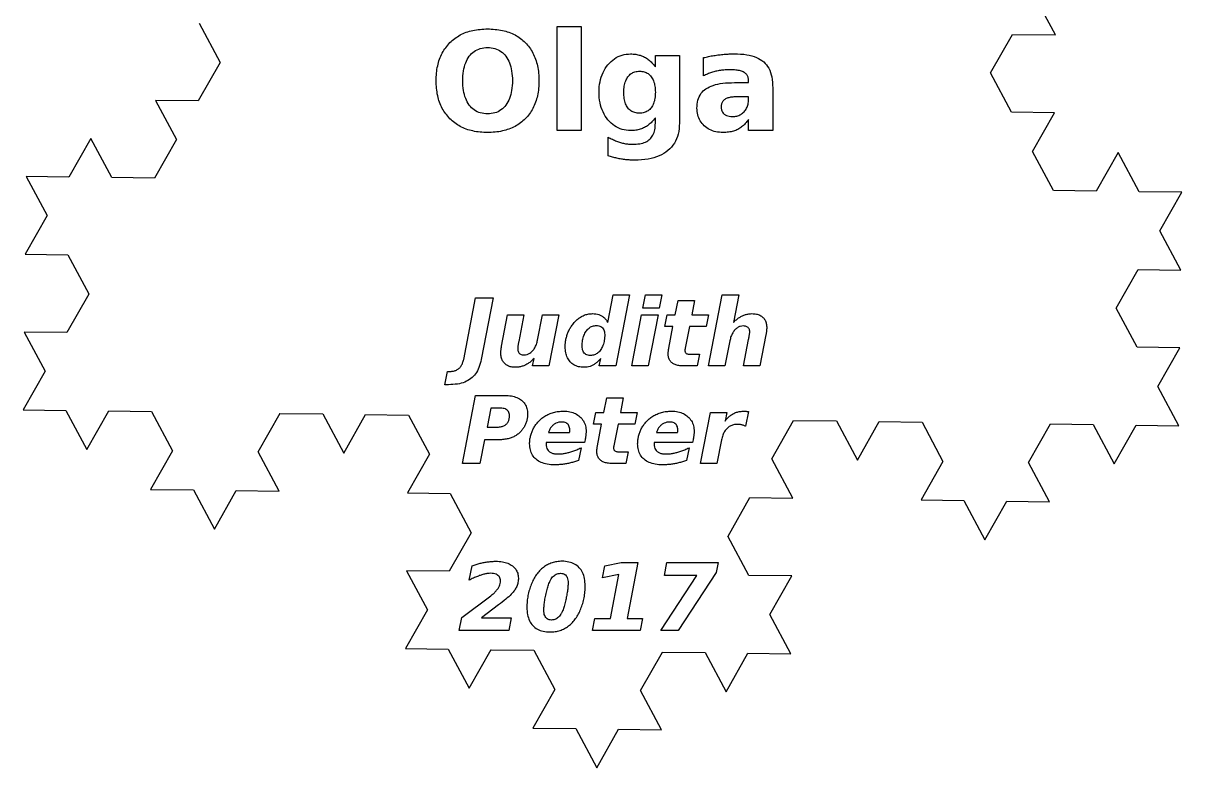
# Model space of a CAD drawing. Extents: x 18.9 to 84.9, y 17.1 to 96.4.
# Drawn here: x 18.9 to 84.6, y 17.1 to 59.3 of the extents above; entities that cross this region are included whole.
import ezdxf

# ---------------------------------------------------------------- set-up
doc = ezdxf.new("R2010")
doc.units = 0
doc.layers.get('0').update_dxf_attribs({"linetype": 'CONTINUOUS'})

msp = doc.modelspace()

# ---------------------------------------------------------------- linework, layer by layer
at = {"color": 7}
for points in [[(77.405738, 58.613782), (76.220891, 60.83334)], [(28.915573, 59.279749), (30.100388, 57.060135)], [(73.741677, 56.461013), (74.981146, 58.646933)], [(74.98102, 58.646711), (77.405645, 58.61362)], [(54.749623, 56.812331), (54.749623, 57.441404), (56.113881, 57.441404), (56.113881, 53.625274)], [(57.478136, 56.293155), (57.478136, 57.327718)], [(30.10011, 57.059645), (28.860641, 54.873725)], [(74.926213, 54.240907), (73.741401, 56.460526)], [(59.232723, 55.914195), (60.032331, 55.914195), (60.032331, 56.020303)], [(61.400378, 55.618605), (61.400378, 53.197048), (60.032331, 53.197048), (60.032331, 53.826122)], [(26.436049, 54.906875), (27.620897, 52.687319)], [(28.860767, 54.873946), (26.436143, 54.907041)], [(60.032331, 54.951635), (60.032331, 55.107009), (59.327465, 55.107009)], [(54.749623, 53.625274), (54.749623, 53.917072)], [(77.350933, 54.207978), (74.926147, 54.24079)], [(76.110753, 52.020805), (77.350648, 54.207476)], [(22.77199, 52.754109), (21.532152, 50.567538)], [(23.956527, 50.534005), (22.771896, 52.753944)], [(27.620588, 52.686774), (26.381151, 50.50091)], [(52.077951, 51.768367), (52.077951, 52.825666)], [(77.295287, 49.800701), (76.110904, 52.021071)], [(80.960187, 51.954945), (79.720166, 49.76805)], [(82.144722, 49.73484), (80.959911, 51.954458)], [(21.53181, 50.566934), (19.107644, 50.600837)], [(19.107929, 50.60134), (20.292398, 48.381115)], [(26.381245, 50.501075), (23.956653, 50.534226)], [(79.720008, 49.767772), (77.295655, 49.801351)], [(84.569442, 49.701911), (82.144664, 49.734737)], [(83.329262, 47.514738), (84.569166, 49.701424)], [(20.292466, 48.381236), (19.052654, 46.194709)], [(84.513797, 45.294633), (83.329413, 47.515004)], [(19.052285, 46.194059), (21.477154, 46.161397)], [(21.477004, 46.161131), (22.661908, 43.941675)], [(80.849738, 43.141863), (82.089667, 45.328595)], [(82.089917, 45.329036), (84.514166, 45.295283)], [(22.66154, 43.941026), (21.422164, 41.75527), (18.997663, 41.788581)], [(43.892896, 40.239154), (44.569856, 43.722144)], [(44.569856, 43.722144), (45.564629, 43.722144), (44.887666, 40.239154)], [(52.052604, 42.334632), (52.352329, 43.884927), (53.285088, 43.884927), (52.502189, 39.864501), (51.569429, 39.864501), (51.654697, 40.28308)], [(55.509697, 40.869605), (55.747409, 42.096923), (55.292657, 42.096923), (55.419263, 42.758381), (55.879182, 42.758381), (56.03938, 43.580034), (56.969618, 43.580034)], [(56.969618, 43.580034), (56.812003, 42.758381), (57.757682, 42.758381), (57.625909, 42.096923), (56.68023, 42.096923), (56.442517, 40.87219)], [(58.966923, 41.288187), (58.687869, 39.864501), (57.760277, 39.864501), (58.540592, 43.884927), (59.470766, 43.884927), (59.168459, 42.334632)], [(46.040051, 40.991047), (46.378532, 42.758381), (47.306124, 42.758381), (47.014151, 41.252013)], [(48.078684, 41.334695), (48.357737, 42.758381), (49.285329, 42.758381), (48.72464, 39.864501), (47.791881, 39.864501), (47.877145, 40.288247)], [(82.034274, 40.92176), (80.849922, 43.142188)], [(18.997479, 41.788257), (20.182417, 39.568859)], [(61.010713, 41.626666), (60.667067, 39.864501), (59.739474, 39.864501), (60.031445, 41.373451)], [(84.45899, 40.888831), (82.034675, 40.922468)], [(83.219646, 38.703132), (84.459174, 40.889156)], [(56.768016, 40.525959), (57.246023, 40.525959), (57.114247, 39.864501), (56.336517, 39.864501)], [(20.182016, 39.568153), (18.942673, 37.382454), (21.367173, 37.349142)], [(43.029899, 38.805133), (42.828361, 38.805133), (42.975638, 39.557026), (43.130668, 39.557026)], [(45.727408, 35.679518), (45.071117, 35.679518), (44.812736, 34.341096), (43.817966, 34.341096), (44.569856, 38.198743)], [(44.569856, 38.198743), (46.22092, 38.198743)], [(81.979466, 36.515958), (84.404185, 36.483028), (83.219428, 38.702747)], [(45.427686, 37.477856), (45.215813, 36.400401), (45.766167, 36.400401)], [(45.972873, 37.477856), (45.427686, 37.477856)], [(51.468599, 35.346203), (51.706312, 36.573518), (51.251559, 36.573518), (51.378165, 37.234977), (51.838087, 37.234977), (51.998282, 38.056632), (52.92852, 38.056632)], [(52.92852, 38.056632), (52.770908, 37.234977), (53.716587, 37.234977), (53.584811, 36.573518), (52.639132, 36.573518), (52.40142, 35.348788)], [(21.36739, 37.349524), (22.551927, 35.12942), (23.791672, 37.315826)], [(23.791271, 37.315119), (26.216173, 37.282514)], [(26.215988, 37.282189), (27.400926, 35.062792)], [(33.434497, 32.776123), (32.249928, 34.996169), (33.489672, 37.182574)], [(33.489304, 37.181925), (35.914172, 37.149263)], [(35.914022, 37.148997), (37.098926, 34.929541)], [(37.098558, 34.928892), (38.338671, 37.115947)], [(38.338739, 37.116068), (40.763179, 37.082648)], [(40.763457, 37.083138), (41.947935, 34.862931)], [(58.496655, 35.674348), (58.233106, 34.341096), (57.305514, 34.341096), (57.868786, 37.234977), (58.798963, 37.234977), (58.698193, 36.738883)], [(60.026277, 37.284075), (59.863498, 36.446912)], [(61.344058, 34.596644), (62.583679, 36.782833)], [(62.583401, 36.782343), (65.008177, 36.749517)], [(48.696224, 36.103264), (49.892529, 36.103264)], [(54.814713, 36.103264), (56.011019, 36.103264)], [(65.008118, 36.749413), (66.192935, 34.529798)], [(66.192657, 34.529308), (67.432679, 36.716204)], [(67.432837, 36.716483), (69.857176, 36.682893)], [(69.857553, 36.683557), (71.041934, 34.463171)], [(75.890691, 34.396118), (77.130687, 36.582966)], [(77.130871, 36.583291), (79.555185, 36.549654)], [(79.555587, 36.550362), (80.739938, 34.329934)], [(80.740123, 34.330259), (81.979684, 36.516343)], [(50.765861, 35.679518), (50.734854, 35.532237), (48.569613, 35.532237)], [(50.765734, 35.679518), (50.765861, 35.679518)], [(56.88435, 35.679518), (56.853344, 35.532237), (54.688102, 35.532237)], [(56.884223, 35.679518), (56.88435, 35.679518)], [(27.400525, 35.062085), (26.161182, 32.876387), (28.585683, 32.843075)], [(41.947994, 34.863034), (40.708188, 32.676521)], [(50.538361, 35.229932), (50.396251, 34.511628)], [(52.726918, 35.002555), (53.204925, 35.002555), (53.073149, 34.341096), (52.29542, 34.341096)], [(56.656851, 35.229932), (56.514741, 34.511628)], [(62.528595, 32.37654), (61.343932, 34.596423)], [(71.042092, 34.463449), (69.802189, 32.276765)], [(77.076063, 32.177489), (75.890934, 34.396546)], [(28.5859, 32.843457), (29.770437, 30.623353), (31.010181, 32.809759)], [(31.00978, 32.809052), (33.434681, 32.776447)], [(40.707813, 32.675858), (43.132689, 32.643209)], [(43.132531, 32.64293), (44.317444, 30.423486)], [(58.864536, 30.223774), (60.104188, 32.410017)], [(60.103879, 32.409472), (62.528689, 32.376705)], [(69.801912, 32.276275), (72.226686, 32.24345)], [(72.226628, 32.243346), (73.411444, 30.023731)], [(73.411166, 30.023241), (74.651188, 32.210137)], [(74.651346, 32.210416), (77.075687, 32.176825)], [(44.317069, 30.422824), (43.0777, 28.237081), (40.653198, 28.270393)], [(60.049073, 28.003669), (58.864442, 30.223608)], [(40.653006, 28.270055), (41.837956, 26.050675)], [(44.199548, 27.727595), (44.364913, 28.546666)], [(62.473792, 27.970739), (60.049198, 28.003891)], [(61.233611, 25.783564), (62.473698, 27.970574)], [(44.910097, 25.606277), (46.586997, 25.606277), (46.444887, 24.875056), (43.644026, 24.875056), (43.788719, 25.611444), (45.429445, 26.849096)], [(45.873863, 26.329748), (44.910097, 25.606277)], [(41.837545, 26.04995), (40.598202, 23.864252), (43.022699, 23.830942)], [(62.418983, 23.564938), (61.233954, 25.784168)], [(43.022916, 23.831324), (44.207455, 21.611219), (45.447199, 23.797625)], [(45.446798, 23.796918), (47.871707, 23.764326)], [(47.871516, 23.763988), (49.056464, 21.544609)], [(55.090025, 19.257921), (53.905455, 21.477968), (55.145199, 23.664373)], [(55.144831, 23.663724), (57.5697, 23.631062)], [(57.569549, 23.630796), (58.754455, 21.411339)], [(58.754087, 21.41069), (59.994199, 23.597745)], [(59.994268, 23.597866), (62.418705, 23.564448)], [(49.056053, 21.543884), (47.816717, 19.358199), (50.241218, 19.324887)], [(50.241427, 19.325256), (51.425964, 17.105152), (52.665708, 19.291558)], [(52.665307, 19.290851), (55.090209, 19.258246)]]:
    msp.add_lwpolyline(points, dxfattribs=at)
for points in [[(49.194061, 59.093674), (50.550739, 59.093674), (50.550739, 53.197048), (49.194061, 53.197048)], [(45.245293, 58.957247)], [(45.245293, 57.899948)], [(53.855276, 56.558429)], [(61.400378, 55.618605)], [(54.189424, 43.884927), (55.119601, 43.884927), (54.972323, 43.130451), (54.039564, 43.130451)], [(53.972383, 42.758381), (54.90256, 42.758381), (54.336704, 39.864501), (53.409112, 39.864501)], [(52.052604, 42.334632)], [(61.010731, 41.626666)], [(46.040056, 40.991047)], [(51.078503, 40.461364)], [(51.325727, 25.562354), (52.204226, 25.562354), (52.6874, 28.055742), (51.749473, 27.869706), (51.881249, 28.546666), (52.814008, 28.732702), (53.759687, 28.732702), (53.147322, 25.562354), (54.020654, 25.562354), (53.888878, 24.875056), (51.188784, 24.875056)], [(55.402999, 28.732702), (58.312381, 28.732702), (58.19611, 28.166846), (56.048952, 24.875056), (55.054183, 24.875056), (57.095401, 28.001481), (55.266056, 28.001481)], [(50.775373, 27.414953)], [(48.863345, 25.477086)]]:
    msp.add_lwpolyline(points, close=True, dxfattribs=at)
for points, knots in [([(45.245293, 58.957247), (45.528899, 58.943015), (46.066093, 58.916058), (46.809258, 58.647602), (47.409182, 58.20232), (47.851149, 57.596213), (48.109139, 56.847444), (48.180315, 56.020998), (48.109113, 55.194981), (47.850929, 54.447408), (47.409062, 53.84243), (46.809232, 53.395314), (46.066239, 53.134397), (45.245226, 53.061638), (44.427837, 53.13658), (43.675458, 53.388547), (43.29438, 53.710369), (43.107954, 53.867807)], [0, 0, 0, 0, 0.848265, 1.606745, 2.331824, 3.058803, 3.822364, 4.677665, 5.530872, 6.293244, 7.019883, 7.744962, 8.503442, 9.351707, 10.198297, 10.956779, 11.683209, 11.683209, 11.683209, 11.683209]), ([(43.107954, 58.176589), (43.294391, 58.333578), (43.675491, 58.654485), (44.427689, 58.91383), (44.962964, 58.942255), (45.245293, 58.957247)], [0, 0, 0, 0, 0.72643, 1.484912, 2.331502, 2.331502, 2.331502, 2.331502]), ([(43.107954, 53.867807), (42.951948, 54.055519), (42.632264, 54.440175), (42.383902, 55.197081), (42.308983, 56.021007), (42.383887, 56.845297), (42.63202, 57.603582), (42.951927, 57.988737), (43.107954, 58.176589)], [0, 0, 0, 0, 0.726638, 1.48901, 2.342217, 3.197518, 3.961078, 4.688056, 4.688056, 4.688056, 4.688056]), ([(45.245293, 57.899948), (45.106211, 57.89081), (44.839125, 57.873261), (44.473423, 57.696999), (44.187271, 57.409834), (43.982742, 57.023963), (43.864509, 56.549301), (43.831678, 56.020998), (43.864522, 55.493142), (43.982894, 55.019648), (44.187391, 54.634799), (44.473415, 54.346373), (44.839126, 54.175001), (45.245998, 54.128546), (45.653218, 54.174949), (46.020344, 54.346081), (46.306991, 54.634675), (46.511463, 55.019659), (46.629858, 55.493138), (46.662693, 56.020998), (46.629871, 56.549304), (46.511614, 57.023952), (46.307112, 57.409959), (46.020336, 57.697287), (45.653221, 57.873343), (45.385066, 57.890832), (45.245293, 57.899948)], [0, 0, 0, 0, 0.415008, 0.796966, 1.187317, 1.61262, 2.090913, 2.644022, 3.195029, 3.672101, 4.097035, 4.487386, 4.869343, 5.284352, 5.701447, 6.084546, 6.475196, 6.90013, 7.377202, 7.928209, 8.481318, 8.959611, 9.384914, 9.775565, 10.158663, 10.575759, 10.575759, 10.575759, 10.575759]), ([(54.749623, 53.917072), (54.687339, 53.839878), (54.567464, 53.691308), (54.358884, 53.507258), (54.136424, 53.36482), (53.893963, 53.266261), (53.63002, 53.208789), (53.282091, 53.185875), (52.862044, 53.237738), (52.412981, 53.452428), (52.043723, 53.800513), (51.760809, 54.249662), (51.59086, 54.78654), (51.542046, 55.368929), (51.590739, 55.950816), (51.760067, 56.487065), (52.045008, 56.933103), (52.412858, 57.280845), (52.862079, 57.495435), (53.282085, 57.54732), (53.630024, 57.524409), (53.893955, 57.466916), (54.136523, 57.368402), (54.35913, 57.225468), (54.567705, 57.040023), (54.687375, 56.890242), (54.749623, 56.812331)], [0, 0, 0, 0, 0.297136, 0.571879, 0.830398, 1.086088, 1.352716, 1.637175, 2.129878, 2.603945, 3.104581, 3.632596, 4.17987, 4.777088, 5.375564, 5.921637, 6.446453, 6.94709, 7.421156, 7.913859, 8.198318, 8.464947, 8.720637, 8.97938, 9.254961, 9.5537, 9.5537, 9.5537, 9.5537]), ([(57.478136, 57.327718), (57.574953, 57.350128), (57.768095, 57.394834), (58.06025, 57.447546), (58.353106, 57.48817), (58.64604, 57.520746), (58.939368, 57.539346), (59.367241, 57.549396), (59.886254, 57.516402), (60.466408, 57.385106), (60.756348, 57.181823), (60.888782, 57.088971)], [0, 0, 0, 0, 0.298096, 0.59468, 0.890217, 1.184977, 1.478651, 1.77178, 2.467957, 3.040411, 3.521743, 3.521743, 3.521743, 3.521743]), ([(53.855276, 56.558429), (53.767447, 56.552643), (53.598572, 56.541518), (53.367107, 56.430285), (53.184827, 56.24942), (53.053871, 56.005411), (52.978272, 55.704333), (52.957585, 55.365984), (52.977634, 55.027057), (53.050084, 54.723732), (53.175927, 54.480058), (53.359143, 54.303071), (53.593545, 54.200397), (53.853478, 54.172597), (54.113746, 54.201507), (54.346622, 54.309585), (54.529396, 54.491344), (54.660318, 54.734625), (54.735974, 55.034468), (54.756941, 55.369189), (54.735987, 55.704336), (54.660471, 56.0054), (54.529517, 56.249546), (54.346616, 56.43057), (54.113741, 56.5416), (53.943798, 56.552665), (53.855276, 56.558429)], [0, 0, 0, 0, 0.262084, 0.503924, 0.751367, 1.020883, 1.324231, 1.67553, 2.034328, 2.339479, 2.604757, 2.845999, 3.08854, 3.35798, 3.622149, 3.865131, 4.112877, 4.382023, 4.68415, 5.033351, 5.38465, 5.687998, 5.957514, 6.20526, 6.448242, 6.712411, 6.712411, 6.712411, 6.712411]), ([(60.032331, 56.020303), (60.027815, 56.086556), (60.019225, 56.212563), (59.927419, 56.382045), (59.773458, 56.504952), (59.563141, 56.58703), (59.29465, 56.633611), (59.000906, 56.645532), (58.706403, 56.635727), (58.435244, 56.60706), (58.177143, 56.558854), (57.931861, 56.49064), (57.697797, 56.404479), (57.551037, 56.330101), (57.478136, 56.293155)], [0, 0, 0, 0, 0.197402, 0.375442, 0.559282, 0.777071, 1.045872, 1.373476, 1.657439, 1.929321, 2.190697, 2.44415, 2.692385, 2.937396, 2.937396, 2.937396, 2.937396]), ([(60.888782, 57.088971), (60.992506, 56.973284), (61.212823, 56.727556), (61.373866, 56.203498), (61.391037, 55.824678), (61.400378, 55.618605)], [0, 0, 0, 0, 0.461662, 0.980604, 1.599663, 1.599663, 1.599663, 1.599663]), ([(57.516033, 53.4699), (57.434019, 53.56002), (57.270598, 53.739596), (57.133538, 54.091923), (57.091806, 54.493459), (57.136612, 54.911703), (57.311335, 55.302183), (57.620476, 55.597213), (58.05335, 55.786629), (58.602531, 55.897652), (59.009488, 55.908335), (59.232723, 55.914195)], [0, 0, 0, 0, 0.362994, 0.723305, 1.110002, 1.567039, 1.96997, 2.366595, 2.81863, 3.36916, 4.038095, 4.038095, 4.038095, 4.038095]), ([(59.327465, 55.107009), (59.240594, 55.104534), (59.080695, 55.099979), (58.862772, 55.053368), (58.688526, 54.975362), (58.561878, 54.858925), (58.487646, 54.70795), (58.468723, 54.542744), (58.485329, 54.381873), (58.543766, 54.240078), (58.641971, 54.124936), (58.778056, 54.044845), (58.943343, 53.997697), (59.144226, 53.982555), (59.367785, 54.007138), (59.591308, 54.102106), (59.779812, 54.256123), (59.925341, 54.455801), (60.017463, 54.69427), (60.027272, 54.864067), (60.032331, 54.951635)], [0, 0, 0, 0, 0.260291, 0.479103, 0.664425, 0.826465, 0.984643, 1.15805, 1.318756, 1.465385, 1.611121, 1.764578, 1.932032, 2.122605, 2.366193, 2.599403, 2.840744, 3.087598, 3.333468, 3.595305, 3.595305, 3.595305, 3.595305]), ([(60.032331, 53.826122), (59.97154, 53.745871), (59.854692, 53.591619), (59.646984, 53.401072), (59.422531, 53.253083), (59.170141, 53.155227), (58.889779, 53.098422), (58.553648, 53.078394), (58.185411, 53.112005), (57.810532, 53.236823), (57.613356, 53.392874), (57.516033, 53.4699)], [0, 0, 0, 0, 0.301512, 0.579545, 0.841166, 1.103496, 1.386174, 1.696264, 2.110677, 2.490248, 2.86021, 2.86021, 2.86021, 2.86021]), ([(52.077951, 52.825666), (52.155913, 52.782863), (52.30796, 52.699386), (52.541337, 52.598119), (52.772115, 52.520243), (53.001058, 52.46208), (53.230862, 52.427673), (53.519943, 52.414284), (53.846226, 52.436485), (54.184285, 52.528971), (54.450005, 52.696809), (54.631199, 52.945844), (54.734439, 53.264348), (54.744292, 53.498538), (54.749623, 53.625274)], [0, 0, 0, 0, 0.266711, 0.520158, 0.761967, 0.996749, 1.227918, 1.45768, 1.864044, 2.204155, 2.499389, 2.787906, 3.109477, 3.48875, 3.48875, 3.48875, 3.48875]), ([(56.113881, 53.625274), (56.101733, 53.414277), (56.07876, 53.015259), (55.859864, 52.458328), (55.595937, 52.194156), (55.465858, 52.063957)], [0, 0, 0, 0, 0.632345, 1.195831, 1.743449, 1.743449, 1.743449, 1.743449]), ([(55.465858, 52.063957), (55.305835, 51.953833), (54.966201, 51.720107), (54.313726, 51.555794), (53.75845, 51.515725), (53.333067, 51.526393), (53.076268, 51.546512), (52.824189, 51.580267), (52.574774, 51.628435), (52.325367, 51.689839), (52.160914, 51.742035), (52.077951, 51.768367)], [0, 0, 0, 0, 0.578796, 1.228437, 1.984548, 2.24696, 2.504186, 2.756976, 3.009506, 3.265939, 3.527004, 3.527004, 3.527004, 3.527004]), ([(51.654697, 40.28308), (51.608122, 40.230426), (51.518706, 40.129341), (51.369099, 40.003425), (51.214882, 39.904817), (51.051371, 39.837854), (50.879484, 39.797731), (50.659699, 39.783023), (50.404382, 39.808896), (50.134748, 39.914049), (49.917056, 40.092336), (49.755967, 40.330426), (49.661562, 40.622566), (49.638789, 40.907104), (49.65167, 41.164478), (49.6846, 41.381765), (49.738647, 41.593893), (49.815471, 41.797139), (49.911261, 41.989577), (50.034818, 42.181601), (50.185004, 42.365926), (50.362589, 42.532914), (50.554033, 42.664698), (50.758405, 42.75908), (50.973505, 42.81613), (51.183674, 42.833124), (51.378254, 42.820277), (51.549336, 42.78063), (51.701206, 42.711174), (51.836651, 42.614718), (51.956772, 42.488296), (52.019815, 42.387208), (52.052604, 42.334632)], [0, 0, 0, 0, 0.210649, 0.404406, 0.584592, 0.757599, 0.931834, 1.111752, 1.416586, 1.694072, 1.967356, 2.247729, 2.544874, 2.877965, 3.098434, 3.317077, 3.536137, 3.753909, 3.967681, 4.179834, 4.437703, 4.679023, 4.908753, 5.131885, 5.35103, 5.572877, 5.761404, 5.934162, 6.09668, 6.25911, 6.430296, 6.615823, 6.615823, 6.615823, 6.615823]), ([(59.168459, 42.334632), (59.224325, 42.386807), (59.331772, 42.487153), (59.504376, 42.611987), (59.677888, 42.709498), (59.855198, 42.778276), (60.037216, 42.819414), (60.24328, 42.833571), (60.460871, 42.81571), (60.675034, 42.746916), (60.846848, 42.627158), (60.971813, 42.462341), (61.044199, 42.257282), (61.059173, 42.089149), (61.056174, 41.971214), (61.051881, 41.909992), (61.044078, 41.844935), (61.036302, 41.775594), (61.024942, 41.702363), (61.015559, 41.652383), (61.010731, 41.626666)], [0, 0, 0, 0, 0.229144, 0.440703, 0.637319, 0.824724, 1.009226, 1.194891, 1.442596, 1.65994, 1.861856, 2.060987, 2.270261, 2.505765, 2.562915, 2.624216, 2.68978, 2.759468, 2.833528, 2.912026, 2.912026, 2.912026, 2.912026]), ([(51.078503, 40.461364), (51.154298, 40.467936), (51.304555, 40.480965), (51.508962, 40.602879), (51.670841, 40.791259), (51.795383, 41.034461), (51.867388, 41.327257), (51.888319, 41.586292), (51.874931, 41.791022), (51.832635, 41.920869), (51.760628, 42.02516), (51.663508, 42.103204), (51.541562, 42.148241), (51.378722, 42.163333), (51.182258, 42.133648), (50.978588, 42.016455), (50.815361, 41.830128), (50.689035, 41.593023), (50.615182, 41.309546), (50.594868, 41.053459), (50.607174, 40.845917), (50.647062, 40.707181), (50.715238, 40.594562), (50.81523, 40.515665), (50.939704, 40.46842), (51.030401, 40.463809), (51.078503, 40.461364)], [0, 0, 0, 0, 0.225747, 0.447523, 0.692115, 0.963689, 1.259287, 1.590959, 1.740049, 1.871871, 1.995231, 2.115169, 2.239768, 2.379235, 2.602669, 2.824022, 3.06909, 3.336509, 3.623179, 3.941419, 4.103899, 4.244224, 4.370548, 4.492053, 4.619373, 4.763151, 4.763151, 4.763151, 4.763151]), ([(60.031445, 41.373451), (60.037848, 41.404439), (60.049925, 41.462888), (60.065642, 41.54555), (60.077419, 41.618701), (60.088037, 41.682072), (60.094308, 41.7364), (60.097642, 41.803541), (60.090415, 41.883119), (60.059618, 41.972214), (60.006129, 42.042941), (59.934464, 42.09535), (59.844528, 42.12522), (59.717926, 42.135275), (59.56085, 42.114721), (59.389527, 42.035959), (59.241987, 41.907213), (59.119504, 41.736318), (59.023758, 41.526393), (58.98656, 41.370489), (58.966923, 41.288187)], [0, 0, 0, 0, 0.094928, 0.179051, 0.252396, 0.317203, 0.371798, 0.416343, 0.518782, 0.60951, 0.695407, 0.780682, 0.871932, 0.975771, 1.159778, 1.340543, 1.533204, 1.740499, 1.967099, 2.220481, 2.220481, 2.220481, 2.220481]), ([(47.877145, 40.288247), (47.824663, 40.235897), (47.723064, 40.134555), (47.55525, 40.008843), (47.382567, 39.910304), (47.203373, 39.840357), (47.017817, 39.798442), (46.809988, 39.784109), (46.592337, 39.802026), (46.38, 39.871083), (46.208945, 39.99075), (46.084003, 40.155809), (46.011564, 40.361807), (45.997066, 40.532105), (45.999531, 40.652792), (46.003007, 40.716568), (46.008781, 40.782533), (46.016865, 40.850503), (46.027134, 40.920309), (46.035707, 40.967241), (46.040056, 40.991047)], [0, 0, 0, 0, 0.222159, 0.43007, 0.626886, 0.81695, 1.005002, 1.195269, 1.440116, 1.655831, 1.857277, 2.056637, 2.266719, 2.503652, 2.5651, 2.628927, 2.695207, 2.763722, 2.834247, 2.90684, 2.90684, 2.90684, 2.90684]), ([(47.014151, 41.252013), (47.007726, 41.220933), (46.995567, 41.162116), (46.980026, 41.078563), (46.967827, 41.00478), (46.959065, 40.940748), (46.953633, 40.886448), (46.95072, 40.819821), (46.957577, 40.741092), (46.987633, 40.653147), (47.039508, 40.582091), (47.111218, 40.530177), (47.201053, 40.500221), (47.327682, 40.490228), (47.484586, 40.510534), (47.655847, 40.588264), (47.803989, 40.715983), (47.927303, 40.886243), (48.023151, 41.096364), (48.059504, 41.252381), (48.078684, 41.334695)], [0, 0, 0, 0, 0.095209, 0.180179, 0.254941, 0.319539, 0.374044, 0.418577, 0.51956, 0.609187, 0.693997, 0.77927, 0.87052, 0.974361, 1.158328, 1.338737, 1.53047, 1.738446, 1.965047, 2.218127, 2.218127, 2.218127, 2.218127]), ([(56.336517, 39.864501), (56.250482, 39.867587), (56.090777, 39.873316), (55.871672, 39.931142), (55.695675, 40.02939), (55.56687, 40.169555), (55.491782, 40.347842), (55.477251, 40.494906), (55.479325, 40.596796), (55.481923, 40.648504), (55.486229, 40.702211), (55.492244, 40.757356), (55.499931, 40.813375), (55.506426, 40.850771), (55.509697, 40.869605)], [0, 0, 0, 0, 0.257687, 0.478336, 0.673087, 0.85458, 1.03858, 1.2433, 1.292688, 1.344429, 1.398574, 1.454309, 1.510826, 1.56817, 1.56817, 1.56817, 1.56817]), ([(56.442517, 40.87219), (56.440359, 40.863492), (56.436288, 40.847085), (56.431321, 40.823801), (56.426519, 40.803187), (56.425577, 40.78396), (56.424553, 40.765882), (56.42392, 40.729925), (56.428637, 40.678799), (56.454953, 40.617904), (56.502727, 40.571833), (56.572671, 40.544577), (56.662821, 40.528298), (56.7305, 40.526793), (56.768016, 40.525959)], [0, 0, 0, 0, 0.026879, 0.050701, 0.071476, 0.090194, 0.108303, 0.125818, 0.198106, 0.260547, 0.320641, 0.391854, 0.482222, 0.594622, 0.594622, 0.594622, 0.594622]), ([(44.887666, 40.239154), (44.850327, 40.084654), (44.780488, 39.795671), (44.581234, 39.417846), (44.308663, 39.128531), (43.953123, 38.933979), (43.518038, 38.822304), (43.200873, 38.811147), (43.029899, 38.805133)], [0, 0, 0, 0, 0.47547, 0.889341, 1.265998, 1.650902, 2.088803, 2.600942, 2.600942, 2.600942, 2.600942]), ([(43.130668, 39.557026), (43.195391, 39.560351), (43.31957, 39.566731), (43.493434, 39.627628), (43.640456, 39.727397), (43.757933, 39.865722), (43.845629, 40.039403), (43.876555, 40.170097), (43.892896, 40.239154)], [0, 0, 0, 0, 0.193625, 0.371492, 0.544845, 0.720721, 0.910232, 1.122552, 1.122552, 1.122552, 1.122552]), ([(46.22092, 38.198743), (46.346642, 38.193712), (46.582388, 38.184278), (46.90862, 38.091099), (47.173116, 37.93436), (47.373309, 37.720691), (47.491706, 37.449711), (47.519583, 37.185694), (47.504583, 36.951821), (47.466471, 36.758002), (47.403529, 36.572535), (47.316571, 36.398376), (47.206959, 36.23847), (47.073067, 36.090619), (46.913405, 35.960112), (46.728475, 35.852417), (46.521527, 35.770134), (46.286074, 35.717139), (46.018575, 35.684744), (45.828284, 35.681328), (45.727408, 35.679518)], [0, 0, 0, 0, 0.376507, 0.705996, 1.006089, 1.288739, 1.569801, 1.877072, 2.075855, 2.271622, 2.467815, 2.661686, 2.853756, 3.047646, 3.258208, 3.469737, 3.687249, 3.923589, 4.191728, 4.494232, 4.494232, 4.494232, 4.494232]), ([(45.766167, 36.400401), (45.838541, 36.403324), (45.973522, 36.408774), (46.159039, 36.46394), (46.308118, 36.557518), (46.41653, 36.69048), (46.478351, 36.858738), (46.49479, 37.024544), (46.481843, 37.17178), (46.435986, 37.284498), (46.357638, 37.372546), (46.252016, 37.435565), (46.120279, 37.472236), (46.024416, 37.475891), (45.972873, 37.477856)], [0, 0, 0, 0, 0.216673, 0.404106, 0.573567, 0.737225, 0.909006, 1.103607, 1.233088, 1.348896, 1.462002, 1.580418, 1.713158, 1.867532, 1.867532, 1.867532, 1.867532]), ([(50.396251, 34.511628), (50.321419, 34.485553), (50.173239, 34.43392), (49.947875, 34.373018), (49.723113, 34.326556), (49.498158, 34.291177), (49.271145, 34.270843), (48.979407, 34.261432), (48.641049, 34.284201), (48.280884, 34.386139), (47.989449, 34.561928), (47.775867, 34.808611), (47.651077, 35.11846), (47.621947, 35.417398), (47.63747, 35.680653), (47.676569, 35.895838), (47.741326, 36.105874), (47.832434, 36.307756), (47.947747, 36.499486), (48.094598, 36.688041), (48.272067, 36.868651), (48.4866, 37.027134), (48.723838, 37.151706), (48.982372, 37.240556), (49.259862, 37.293653), (49.572841, 37.312248), (49.902488, 37.285882), (50.2241, 37.181979), (50.48656, 37.004541), (50.685412, 36.767327), (50.803467, 36.473185), (50.827824, 36.236668), (50.823941, 36.078408), (50.818789, 36.005108), (50.809672, 35.929296), (50.799382, 35.849792), (50.784578, 35.766204), (50.772153, 35.709047), (50.765734, 35.679518)], [0, 0, 0, 0, 0.237679, 0.470641, 0.69969, 0.925973, 1.153429, 1.382918, 1.801505, 2.165556, 2.495469, 2.808171, 3.127107, 3.481434, 3.700006, 3.91709, 4.135848, 4.357766, 4.579917, 4.805425, 5.073393, 5.336948, 5.60226, 5.874183, 6.15407, 6.447156, 6.812842, 7.139947, 7.449379, 7.751166, 8.054735, 8.385982, 8.456341, 8.529732, 8.606297, 8.685389, 8.770206, 8.860858, 8.860858, 8.860858, 8.860858]), ([(56.514741, 34.511628), (56.439908, 34.485553), (56.291728, 34.43392), (56.066365, 34.373018), (55.841602, 34.326556), (55.616647, 34.291177), (55.389635, 34.270843), (55.097896, 34.261432), (54.759538, 34.284201), (54.399374, 34.386139), (54.107939, 34.561928), (53.894357, 34.808611), (53.769567, 35.11846), (53.740436, 35.417398), (53.755959, 35.680653), (53.795059, 35.895838), (53.859816, 36.105874), (53.950923, 36.307756), (54.066237, 36.499486), (54.213088, 36.688041), (54.390556, 36.868651), (54.60509, 37.027134), (54.842328, 37.151706), (55.100861, 37.240556), (55.378352, 37.293653), (55.691331, 37.312248), (56.020978, 37.285882), (56.342589, 37.181979), (56.60505, 37.004541), (56.803901, 36.767327), (56.921956, 36.473185), (56.946313, 36.236668), (56.94243, 36.078408), (56.937279, 36.005108), (56.928161, 35.929296), (56.917872, 35.849792), (56.903068, 35.766204), (56.890643, 35.709047), (56.884223, 35.679518)], [0, 0, 0, 0, 0.237679, 0.470641, 0.69969, 0.925973, 1.153429, 1.382918, 1.801505, 2.165556, 2.495469, 2.808171, 3.127107, 3.481434, 3.700006, 3.91709, 4.135848, 4.357766, 4.579917, 4.805425, 5.073393, 5.336948, 5.60226, 5.874183, 6.15407, 6.447156, 6.812842, 7.139947, 7.449379, 7.751166, 8.054735, 8.385982, 8.456341, 8.529732, 8.606297, 8.685389, 8.770206, 8.860858, 8.860858, 8.860858, 8.860858]), ([(58.698193, 36.738883), (58.740441, 36.796567), (58.823476, 36.909943), (58.9792, 37.050898), (59.1536, 37.162882), (59.345281, 37.245251), (59.552326, 37.294415), (59.706647, 37.305837), (59.803033, 37.304328), (59.840081, 37.302546), (59.880374, 37.299606), (59.924678, 37.295486), (59.973774, 37.290316), (60.008196, 37.286225), (60.026277, 37.284075)], [0, 0, 0, 0, 0.214055, 0.420713, 0.625777, 0.833486, 1.043429, 1.261372, 1.295541, 1.332615, 1.372623, 1.416732, 1.466096, 1.520722, 1.520722, 1.520722, 1.520722]), ([(49.892529, 36.103264), (49.89413, 36.110714), (49.897317, 36.125548), (49.900856, 36.147968), (49.902683, 36.170963), (49.906006, 36.194012), (49.907626, 36.217311), (49.909015, 36.275645), (49.900303, 36.365688), (49.858598, 36.479757), (49.787685, 36.572497), (49.69287, 36.641639), (49.5763, 36.682495), (49.434521, 36.694297), (49.278523, 36.67976), (49.119979, 36.629476), (48.980915, 36.544255), (48.862611, 36.426539), (48.764494, 36.277736), (48.719731, 36.16334), (48.696224, 36.103264)], [0, 0, 0, 0, 0.022859, 0.045516, 0.068026, 0.092027, 0.115346, 0.138034, 0.267102, 0.384035, 0.497726, 0.61217, 0.731228, 0.863406, 1.036178, 1.198236, 1.35801, 1.520622, 1.69524, 1.888363, 1.888363, 1.888363, 1.888363]), ([(56.011019, 36.103264), (56.012619, 36.110714), (56.015806, 36.125548), (56.019346, 36.147968), (56.021173, 36.170963), (56.024496, 36.194012), (56.026115, 36.217311), (56.027505, 36.275645), (56.018792, 36.365688), (55.977088, 36.479757), (55.906175, 36.572497), (55.811359, 36.641639), (55.694789, 36.682495), (55.553011, 36.694297), (55.397012, 36.67976), (55.238468, 36.629476), (55.099405, 36.544255), (54.981101, 36.426539), (54.882983, 36.277736), (54.838221, 36.16334), (54.814713, 36.103264)], [0, 0, 0, 0, 0.022859, 0.045516, 0.068026, 0.092027, 0.115346, 0.138034, 0.267102, 0.384035, 0.497726, 0.61217, 0.731228, 0.863406, 1.036178, 1.198236, 1.35801, 1.520622, 1.69524, 1.888363, 1.888363, 1.888363, 1.888363]), ([(59.863498, 36.446912), (59.841698, 36.458463), (59.797551, 36.481854), (59.726369, 36.509048), (59.651013, 36.530948), (59.571284, 36.546681), (59.487444, 36.556013), (59.355527, 36.560785), (59.180509, 36.543267), (58.976744, 36.465378), (58.802424, 36.335067), (58.662685, 36.155284), (58.556169, 35.931139), (58.517259, 35.763249), (58.496655, 35.674348)], [0, 0, 0, 0, 0.073953, 0.149765, 0.228084, 0.309161, 0.393241, 0.48086, 0.705071, 0.91556, 1.127321, 1.349619, 1.592309, 1.865458, 1.865458, 1.865458, 1.865458]), ([(48.569613, 35.532237), (48.569541, 35.528217), (48.569378, 35.519021), (48.568398, 35.503516), (48.567045, 35.486201), (48.5655, 35.469189), (48.564561, 35.454543), (48.563153, 35.388084), (48.574301, 35.275426), (48.6301, 35.127432), (48.729357, 35.011551), (48.869176, 34.933568), (49.043883, 34.888865), (49.238286, 34.877327), (49.442564, 34.888113), (49.648329, 34.917802), (49.861239, 34.967537), (50.081524, 35.036035), (50.309497, 35.122983), (50.460698, 35.19364), (50.538361, 35.229932)], [0, 0, 0, 0, 0.012062, 0.02759, 0.046594, 0.064168, 0.078836, 0.090609, 0.263587, 0.414726, 0.55806, 0.711438, 0.887368, 1.09494, 1.293274, 1.500338, 1.71776, 1.948506, 2.191955, 2.449061, 2.449061, 2.449061, 2.449061]), ([(54.688102, 35.532237), (54.688031, 35.528217), (54.687867, 35.519021), (54.686888, 35.503516), (54.685535, 35.486201), (54.68399, 35.469189), (54.68305, 35.454543), (54.681643, 35.388084), (54.692791, 35.275426), (54.74859, 35.127432), (54.847847, 35.011551), (54.987665, 34.933568), (55.162373, 34.888865), (55.356776, 34.877327), (55.561054, 34.888113), (55.766819, 34.917802), (55.979729, 34.967537), (56.200013, 35.036035), (56.427987, 35.122983), (56.579188, 35.19364), (56.656851, 35.229932)], [0, 0, 0, 0, 0.012062, 0.02759, 0.046594, 0.064168, 0.078836, 0.090609, 0.263587, 0.414726, 0.55806, 0.711438, 0.887368, 1.09494, 1.293274, 1.500338, 1.71776, 1.948506, 2.191955, 2.449061, 2.449061, 2.449061, 2.449061]), ([(52.29542, 34.341096), (52.209384, 34.344182), (52.04968, 34.349911), (51.830575, 34.407737), (51.654577, 34.505986), (51.525773, 34.646151), (51.450684, 34.82444), (51.436153, 34.971503), (51.438228, 35.073393), (51.440825, 35.125099), (51.445131, 35.178807), (51.451147, 35.233952), (51.458833, 35.289972), (51.465328, 35.327369), (51.468599, 35.346203)], [0, 0, 0, 0, 0.257687, 0.478336, 0.673087, 0.854581, 1.038582, 1.243302, 1.292688, 1.344429, 1.398573, 1.454309, 1.510826, 1.568172, 1.568172, 1.568172, 1.568172]), ([(52.40142, 35.348788), (52.399262, 35.34009), (52.395191, 35.323683), (52.390223, 35.300398), (52.385421, 35.279783), (52.384479, 35.260556), (52.383455, 35.242479), (52.382822, 35.206523), (52.38754, 35.155396), (52.413856, 35.094501), (52.461629, 35.048428), (52.531575, 35.021173), (52.621724, 35.004893), (52.689402, 35.003389), (52.726918, 35.002555)], [0, 0, 0, 0, 0.026879, 0.050702, 0.071478, 0.090196, 0.108304, 0.125818, 0.198106, 0.260548, 0.320643, 0.391857, 0.482225, 0.594624, 0.594624, 0.594624, 0.594624]), ([(44.364913, 28.546666), (44.442232, 28.573787), (44.594626, 28.627244), (44.825115, 28.69081), (45.05292, 28.73943), (45.278091, 28.776059), (45.501643, 28.797481), (45.772098, 28.806906), (46.075505, 28.787399), (46.393341, 28.704356), (46.652634, 28.561767), (46.849922, 28.368996), (46.968722, 28.124587), (46.99915, 27.863857), (46.975371, 27.610612), (46.905205, 27.376879), (46.781071, 27.144925), (46.569092, 26.90453), (46.261713, 26.627674), (46.013305, 26.43686), (45.873863, 26.329748)], [0, 0, 0, 0, 0.24576, 0.484389, 0.716664, 0.944302, 1.168408, 1.389871, 1.75587, 2.076609, 2.367226, 2.634178, 2.891099, 3.165847, 3.410953, 3.650189, 3.893205, 4.194034, 4.606079, 5.133359, 5.133359, 5.133359, 5.133359]), ([(50.775373, 27.414953), (50.772374, 27.301577), (50.766407, 27.075937), (50.717177, 26.741077), (50.639044, 26.416045), (50.532917, 26.10697), (50.400163, 25.820758), (50.241519, 25.560439), (50.058125, 25.329084), (49.845436, 25.135835), (49.609043, 24.984075), (49.349813, 24.877241), (49.071298, 24.813179), (48.748495, 24.791449), (48.403445, 24.821321), (48.064774, 24.940963), (47.794491, 25.148184), (47.602791, 25.435923), (47.492484, 25.79356), (47.465895, 26.166132), (47.483694, 26.528007), (47.530199, 26.860229), (47.607079, 27.184603), (47.712634, 27.493298), (47.844404, 27.778716), (48.002775, 28.038759), (48.18782, 28.2692), (48.400974, 28.463526), (48.6372, 28.61567), (48.895611, 28.724656), (49.175256, 28.789271), (49.498318, 28.81124), (49.842819, 28.780993), (50.180096, 28.660365), (50.448258, 28.450874), (50.64292, 28.166294), (50.757844, 27.810644), (50.769275, 27.552604), (50.775373, 27.414953)], [0, 0, 0, 0, 0.339996, 0.676659, 1.013052, 1.341717, 1.655362, 1.957681, 2.254364, 2.537902, 2.815848, 3.092824, 3.374865, 3.669327, 4.060663, 4.405923, 4.732378, 5.064268, 5.426515, 5.842752, 6.178432, 6.512415, 6.847637, 7.177023, 7.489525, 7.788892, 8.088315, 8.373068, 8.650443, 8.927179, 9.210255, 9.507316, 9.895824, 10.239769, 10.566651, 10.899454, 11.259785, 11.671785, 11.671785, 11.671785, 11.671785]), ([(45.429445, 26.849096), (45.48535, 26.894108), (45.591889, 26.979889), (45.729208, 27.120063), (45.837673, 27.26104), (45.918661, 27.400693), (45.968333, 27.540002), (45.984895, 27.67726), (45.970883, 27.806696), (45.921333, 27.922205), (45.836889, 28.013215), (45.723662, 28.078394), (45.584343, 28.116128), (45.426462, 28.126707), (45.254036, 28.114666), (45.070568, 28.08105), (44.874382, 28.024908), (44.662916, 27.948602), (44.435235, 27.848997), (44.280639, 27.769364), (44.199548, 27.727595)], [0, 0, 0, 0, 0.215185, 0.410084, 0.587053, 0.747617, 0.892521, 1.027519, 1.159132, 1.278676, 1.397965, 1.524996, 1.665662, 1.827238, 1.997545, 2.183045, 2.385744, 2.609048, 2.85706, 3.130661, 3.130661, 3.130661, 3.130661]), ([(48.863345, 25.477086), (48.906162, 25.479489), (48.990293, 25.484211), (49.11069, 25.525986), (49.219578, 25.594221), (49.317964, 25.687466), (49.404403, 25.805994), (49.470046, 25.932723), (49.521723, 26.060361), (49.565634, 26.183661), (49.607233, 26.318342), (49.645739, 26.467005), (49.682739, 26.631607), (49.71414, 26.796963), (49.743114, 26.954079), (49.765503, 27.095371), (49.78334, 27.227842), (49.796377, 27.349985), (49.804385, 27.460299), (49.808172, 27.588345), (49.800787, 27.72828), (49.768713, 27.873366), (49.710518, 27.987294), (49.62407, 28.06893), (49.510561, 28.11507), (49.383762, 28.127038), (49.254656, 28.114994), (49.133467, 28.075555), (49.024433, 28.00892), (48.926635, 27.917165), (48.841658, 27.798354), (48.779223, 27.668282), (48.723051, 27.538531), (48.676115, 27.410728), (48.631283, 27.273371), (48.592444, 27.125888), (48.556086, 26.969959), (48.525346, 26.812425), (48.497755, 26.659225), (48.475299, 26.51536), (48.45754, 26.380006), (48.444537, 26.255279), (48.436522, 26.143244), (48.432677, 26.01473), (48.44024, 25.874442), (48.473698, 25.728751), (48.532195, 25.612826), (48.620912, 25.531472), (48.735017, 25.484004), (48.818752, 25.47949), (48.863345, 25.477086)], [0, 0, 0, 0, 0.12815, 0.251802, 0.377364, 0.511212, 0.655909, 0.815415, 0.938091, 1.068851, 1.207969, 1.360818, 1.529439, 1.714004, 1.86571, 2.008723, 2.143117, 2.266669, 2.377185, 2.47483, 2.650905, 2.796294, 2.917548, 3.029065, 3.145209, 3.278145, 3.407694, 3.531891, 3.65695, 3.787971, 3.931649, 4.092398, 4.219852, 4.355838, 4.500647, 4.653162, 4.813194, 4.980922, 5.134607, 5.280172, 5.417697, 5.544105, 5.656338, 5.754558, 5.929793, 6.076225, 6.200434, 6.313004, 6.429941, 6.563161, 6.563161, 6.563161, 6.563161])]:
    msp.add_open_spline(points, degree=3, knots=knots, dxfattribs=at)

doc.saveas('drawing.dxf')
